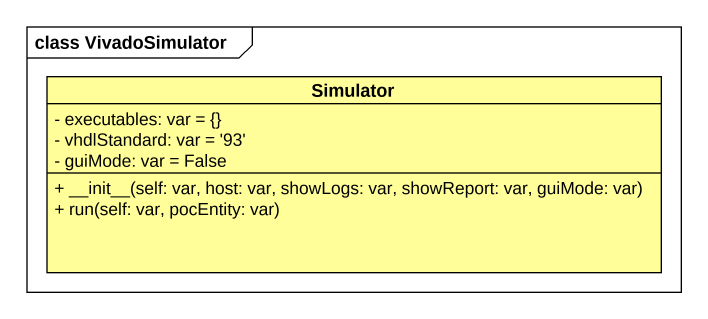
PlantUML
@startuml
mainframe class VivadoSimulator
hide circle
hide empty members
skinparam classAttributeIconSize 0
class Simulator #FFFE99 {
  - executables: var = {}
  - vhdlStandard: var = '93'
  - guiMode: var = False
  + ~__init~__(self: var, host: var, showLogs: var, showReport: var, guiMode: var)
  + run(self: var, pocEntity: var)
}
@enduml
